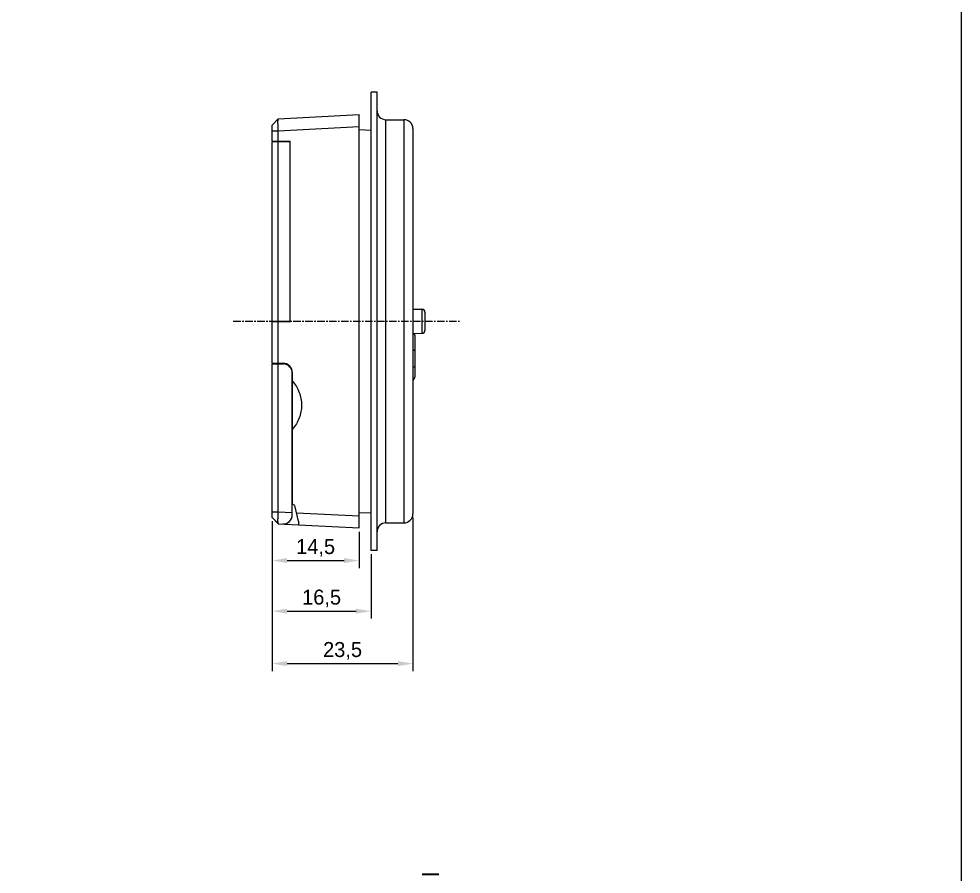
# Model space of a CAD drawing. Header units: millimetres. Extents: x 32 to 871, y 30 to 611.
# Drawn here: x 714.2 to 871.4, y 169.8 to 312.6 of the extents above; entities that cross this region are included whole.
import ezdxf

# ---------------------------------------------------------------- set-up
doc = ezdxf.new("R2010")
doc.units = ezdxf.units.MM
doc.linetypes.add('CENTER', pattern=[2, 1.25, -0.25, 0.25, -0.25])
doc.layers.add('02___PRT_ALL_AXES', color=7, linetype='Continuous')
doc.styles.get("Standard").update_dxf_attribs({"font": 'BareunDotumPro1.ttf'})
doc.dimstyles.new('ISO-25', dxfattribs={"dimtxt": 2.5, "dimasz": 2.5, "dimexe": 1.25, "dimexo": 0.625, "dimtad": 1, "dimtxsty": 'Standard', "dimcen": 2.5, "dimadec": 0, "dimazin": 0, "dimtfac": 1, "dimtmove": 0, "dimatfit": 3, "dimfxl": 0, "dimarcsym": 0})

# ---------------------------------------------------------------- blocks, each defined once
blk = doc.blocks.new('*D23')
at = {"color": 0, "lineweight": -2}
for p, q in [((756.44, 228.74), (756.44, 220.91)), ((770.94, 226.98), (770.94, 220.91)), ((758.94, 222.16), (768.44, 222.16))]:
    blk.add_line(p, q, dxfattribs=at)
at = {"color": 0}
for points in [[(758.94, 222.58), (758.94, 221.74), (756.44, 222.16)], [(768.44, 221.74), (768.44, 222.58), (770.94, 222.16)]]:
    blk.add_solid(points, dxfattribs=at)
at = {"layer": 'Defpoints', "color": 0}
for p in [(756.44, 229.36), (770.94, 227.6), (770.94, 222.16)]:
    blk.add_point(p, dxfattribs=at)
at = {"color": 0, "insert": (763.69, 224.27), "char_height": 2.5, "attachment_point": 5}
blk.add_mtext('14,5', dxfattribs=at)
blk = doc.blocks.new('*D24')
at = {"color": 0, "lineweight": -2}
for p, q in [((756.44, 228.74), (756.44, 212.47)), ((772.94, 223.23), (772.94, 212.47)), ((758.94, 213.72), (770.44, 213.72))]:
    blk.add_line(p, q, dxfattribs=at)
at = {"color": 0}
for points in [[(758.94, 214.13), (758.94, 213.3), (756.44, 213.72)], [(770.44, 213.3), (770.44, 214.13), (772.94, 213.72)]]:
    blk.add_solid(points, dxfattribs=at)
at = {"layer": 'Defpoints', "color": 0}
for p in [(756.44, 229.36), (772.94, 223.85), (772.94, 213.72)]:
    blk.add_point(p, dxfattribs=at)
at = {"color": 0, "insert": (764.69, 215.83), "char_height": 2.5, "attachment_point": 5}
blk.add_mtext('16,5', dxfattribs=at)
blk = doc.blocks.new('*D25')
at = {"color": 0, "lineweight": -2}
for p, q in [((756.44, 228.11), (756.44, 203.71)), ((779.94, 229.33), (779.94, 203.71)), ((758.94, 204.96), (777.44, 204.96))]:
    blk.add_line(p, q, dxfattribs=at)
at = {"color": 0}
for points in [[(758.94, 205.38), (758.94, 204.55), (756.44, 204.96)], [(777.44, 204.55), (777.44, 205.38), (779.94, 204.96)]]:
    blk.add_solid(points, dxfattribs=at)
at = {"layer": 'Defpoints', "color": 0}
for p in [(779.94, 229.95), (756.44, 228.74), (779.94, 204.96)]:
    blk.add_point(p, dxfattribs=at)
at = {"color": 0, "insert": (768.19, 207.08), "char_height": 2.5, "attachment_point": 5}
blk.add_mtext('23,5', dxfattribs=at)

msp = doc.modelspace()

# ---------------------------------------------------------------- linework, layer by layer
at = {"color": 7, "linetype": 'Continuous'}
for p, q in [((756.439, 294.844), (757.437, 295.897)), ((757.436, 295.896), (756.439, 294.844)), ((757.435, 295.895), (757.436, 295.896)), ((757.436, 295.896), (757.437, 295.897)), ((757.437, 295.897), (770.939, 296.604)), ((770.939, 227.604), (770.939, 296.604)), ((775.439, 228.454), (775.439, 295.754)), ((778.439, 295.754), (778.439, 228.454)), ((756.439, 292.181), (756.439, 294.844)), ((757.437, 293.899), (770.939, 294.607)), ((770.939, 294.104), (772.939, 294)), ((779.939, 294.254), (779.939, 229.954)), ((756.439, 293.899), (757.437, 293.899)), ((757.437, 292.172), (757.437, 293.899)), ((756.439, 292.181), (759.439, 292.154)), ((756.439, 292.078), (759.439, 292.104)), ((756.439, 262.131), (756.439, 292.078)), ((757.437, 262.122), (757.437, 292.087)), ((758.639, 292.097), (758.639, 292.161)), ((759.439, 262.054), (759.439, 292.154)), ((779.939, 264.139), (781.447, 264.113)), ((781.447, 264.113), (781.447, 260.096)), ((781.939, 263.613), (781.939, 260.596)), ((756.439, 262.131), (759.439, 262.104)), ((756.439, 262.028), (759.439, 262.054)), ((756.439, 255.104), (756.439, 262.028)), ((757.437, 255.104), (757.437, 262.037)), ((758.639, 262.047), (758.639, 262.111)), ((759.387, 262.054), (759.439, 262.104)), ((779.939, 260.069), (781.447, 260.096)), ((780.239, 259.774), (780.239, 252.774)), ((756.439, 255.104), (758.239, 255.104)), ((756.439, 229.364), (756.439, 255.004)), ((756.439, 255.004), (758.315, 254.972)), ((757.437, 230.309), (757.437, 254.987)), ((758.239, 254.972), (758.239, 255.104)), ((758.528, 254.951), (758.528, 255.078)), ((759.703, 254.15), (759.625, 254.146)), ((759.789, 229.769), (759.789, 253.472)), ((759.839, 231.597), (759.839, 253.504)), ((759.839, 252.852), (759.789, 252.855)), ((759.789, 232.192), (759.839, 232.191)), ((759.789, 231.693), (759.839, 231.691)), ((760.212, 231.355), (759.839, 231.597)), ((760.839, 228.744), (760.212, 231.355)), ((756.439, 230.309), (757.437, 230.309)), ((757.437, 230.309), (759.789, 230.186)), ((760.501, 230.149), (770.939, 229.602)), ((770.939, 230.104), (772.939, 230.209)), ((756.439, 229.364), (757.437, 228.312)), ((756.95, 228.825), (757.144, 228.621)), ((757.144, 228.621), (757.436, 228.313)), ((757.436, 228.313), (757.435, 228.313)), ((757.437, 228.312), (757.436, 228.313)), ((757.437, 228.312), (770.939, 227.604)), ((760.839, 228.744), (760.839, 228.134))]:
    msp.add_line(p, q, dxfattribs=at)
at = {"color": 1, "linetype": 'CENTER'}
msp.add_line((749.956, 262.104), (787.917, 262.104), dxfattribs=at)
at = {"color": 0, "linetype": 'ByBlock', "lineweight": 35}
msp.add_line((781.452, 169.817), (784.252, 169.817), dxfattribs=at)
msp.add_lwpolyline([(31.509, 610.73), (871.425, 610.73), (871.425, 29.692), (31.509, 29.692)], close=True)
at = {"color": 7, "linetype": 'Continuous'}
for centre, radius, start, end in [((775.439, 297.254), 1.5, 180, 270), ((778.439, 294.254), 1.5, 0, 90), ((781.439, 263.613), 0.5, 0, 89), ((779.739, 259.774), 0.5, 0, 36.70142), ((781.439, 260.596), 0.5, 271, 0), ((758.239, 253.504), 1.6, 0, 90), ((758.289, 253.472), 1.5, 0, 89), ((779.739, 252.774), 0.5, 293.60704, 0), ((758.289, 229.769), 1.5, 267, 0), ((778.439, 229.954), 1.5, 270, 0), ((775.439, 226.954), 1.5, 90, 180)]:
    msp.add_arc(centre, radius, start, end, dxfattribs=at)
for points, knots in [([(757.437, 293.899), (757.433, 294.026), (757.428, 294.275), (757.421, 294.638), (757.416, 294.973), (757.414, 295.269), (757.415, 295.486), (757.417, 295.631), (757.419, 295.717), (757.422, 295.787), (757.425, 295.839), (757.43, 295.873), (757.432, 295.891), (757.435, 295.895)], [0, 0, 0, 0, 0.1906083, 0.3743539, 0.5442156, 0.6941577, 0.8186323, 0.8698734, 0.9131183, 0.9480079, 0.9742142, 0.9915234, 1, 1, 1, 1]), ([(780.239, 257.31), (780.239, 257.299), (780.219, 257.284), (780.19, 257.272), (780.154, 257.261), (780.111, 257.251), (780.038, 257.239), (779.98, 257.233), (779.939, 257.23)], [0, 0, 0, 0, 0.1018212, 0.1904723, 0.3061664, 0.4476743, 0.6126485, 1, 1, 1, 1]), ([(780.239, 254.51), (780.239, 254.499), (780.219, 254.484), (780.19, 254.472), (780.154, 254.461), (780.111, 254.451), (780.038, 254.439), (779.98, 254.433), (779.939, 254.43)], [0, 0, 0, 0, 0.1018212, 0.1904723, 0.3061664, 0.4476743, 0.6126485, 1, 1, 1, 1]), ([(759.839, 252.104), (760.315, 251.559), (761.078, 250.286), (761.473, 248.104), (761.078, 245.923), (760.315, 244.65), (759.839, 244.104)], [0, 0, 0, 0, 0.2499858, 0.5000001, 0.7500151, 1, 1, 1, 1]), ([(757.435, 228.313), (757.432, 228.318), (757.43, 228.336), (757.425, 228.369), (757.422, 228.422), (757.419, 228.491), (757.417, 228.577), (757.415, 228.723), (757.414, 228.94), (757.416, 229.236), (757.421, 229.571), (757.428, 229.933), (757.433, 230.182), (757.437, 230.309)], [0, 0, 0, 0, 0.0084827, 0.0257963, 0.0520065, 0.0868997, 0.1301473, 0.1813901, 0.3058655, 0.4558056, 0.6256622, 0.8093999, 1, 1, 1, 1])]:
    msp.add_open_spline(points, degree=3, knots=knots, dxfattribs=at)
at = {"layer": '02___PRT_ALL_AXES', "color": 7, "linetype": 'Continuous'}
for p, q in [((772.939, 223.855), (772.939, 300.354)), ((773.939, 300.354), (772.939, 300.354)), ((773.939, 223.855), (773.939, 300.354)), ((775.439, 295.754), (778.439, 295.754)), ((775.439, 228.454), (778.439, 228.454)), ((773.939, 223.854), (772.939, 223.854))]:
    msp.add_line(p, q, dxfattribs=at)

# ---------------------------------------------------------------- dimensions: what is measured, and where the dimension line sits
for base, p1, p2, picture, middle in [((779.939, 204.963), (756.439, 228.739), (779.939, 229.954), '*D25', (768.189, 207.077)), ((770.939, 222.161), (756.439, 229.364), (770.939, 227.604), '*D23', (763.689, 224.274)), ((772.939, 213.718), (756.439, 229.364), (772.939, 223.854), '*D24', (764.689, 215.831))]:
    dim = msp.add_linear_dim(base=base, p1=p1, p2=p2, dimstyle='ISO-25')
    dim.commit()
    dim.dimension.update_dxf_attribs({"geometry": picture, "text_midpoint": middle})

doc.saveas('drawing.dxf')
